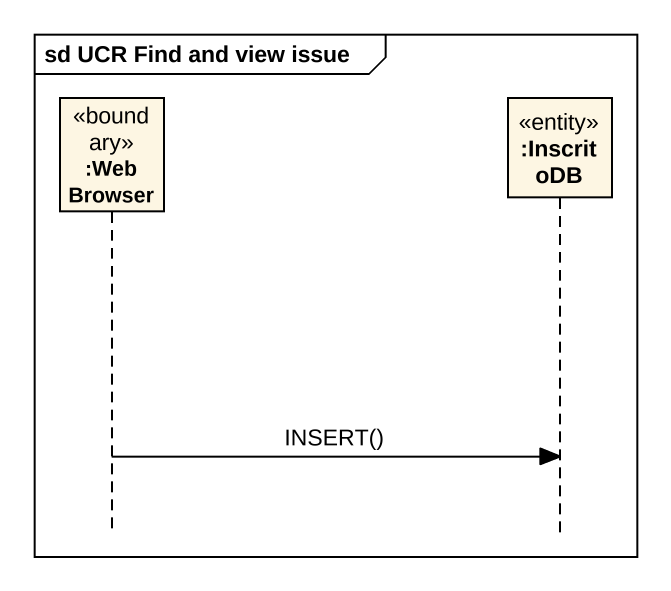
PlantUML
@startuml
mainframe sd UCR Find and view issue
hide footbox
participant ":Web Browser" as Web_Browser <<boundary>>
participant ":InscritoDB" as InscritoDB <<entity>>

Web_Browser -> InscritoDB : INSERT()
@enduml
